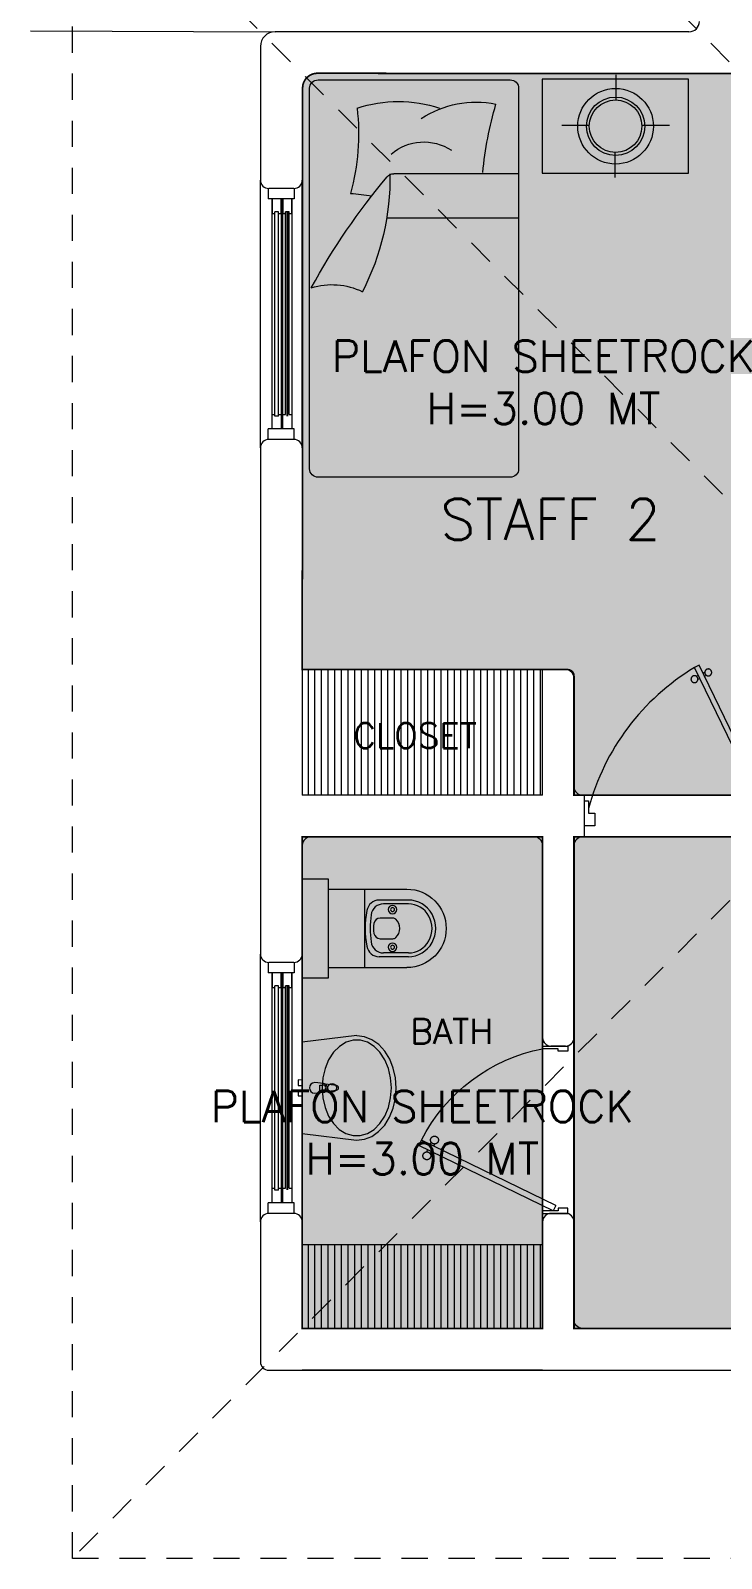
# Model space of a CAD drawing. Header units: metres. Extents: x 8 to 2416, y -346 to 476.
# Drawn here: x 118.27 to 121.57, y -113.93 to -106.62 of the extents above; entities that cross this region are included whole.
import ezdxf

# ---------------------------------------------------------------- set-up
doc = ezdxf.new("R2010")
doc.units = ezdxf.units.M
doc.linetypes.add('0', pattern=[0])
doc.linetypes.add('HIDDEN2', pattern=[0.1875, 0.125, -0.0625])
doc.layers.get('0').update_dxf_attribs({"color": 250, "linetype": '0', "lineweight": 20})
for name, color, linetype, lineweight in [('A-DOOR', 35, 'Continuous', 5), ('A-WALL', 250, 'Continuous', 20), ('baños', 140, 'Continuous', 0), ('closets', 253, 'Continuous', 0), ('MOBILIARIOS', 252, 'Continuous', 0), ('piscina', 131, 'Continuous', 0), ('piso', 253, 'Continuous', 0), ('PLAFON', 253, 'Continuous', 5), ('PLAFON-MADERA', 33, 'Continuous', 5), ('textos', 7, 'Continuous', 0)]:
    doc.layers.add(name, color=color, linetype=linetype, lineweight=lineweight)
doc.layers.add('Techos 1', color=7, linetype='HIDDEN2', lineweight=9, true_color=0x42391a)
doc.styles.get("Standard").update_dxf_attribs({"font": 'arial.ttf', "height": 0.1875})

# ---------------------------------------------------------------- blocks, each defined once
blk = doc.blocks.new('P90')
at = {"layer": 'A-DOOR'}
for p, q in [((-0.0476, -0.8576), (0.6364, -0.5264)), ((-0.0368, -0.88), (0.6473, -0.5489)), ((0.5843, -0.5517), (0.58, -0.5427)), ((0.5992, -0.5445), (0.5949, -0.5355)), ((0.5952, -0.5741), (0.5995, -0.5831)), ((0.6101, -0.5669), (0.6144, -0.5759)), ((0.6473, -0.5489), (0.6364, -0.5264)), ((-0.0368, -0.88), (-0.0476, -0.8576))]:
    blk.add_line(p, q, dxfattribs=at)
for points in [[(-0.06, -0.02), (-0.06, -0.05), (-0.12, -0.05), (-0.12, 0), (0, 0), (0, -0.02)], [(-0.0668, -0.88), (-0.0668, -0.85), (-0.1268, -0.85), (-0.1268, -0.9), (-0.0068, -0.9), (-0.0068, -0.88)]]:
    blk.add_lwpolyline(points, close=True, dxfattribs=at)
blk.add_arc((-0.3259, -1.105), 1.1228, 31.0139, 75.07969, dxfattribs=at)
for points in [[(0.5812, -0.5096), (0.5857, -0.5096), (0.5933, -0.5141), (0.5977, -0.5218), (0.5977, -0.5306), (0.5933, -0.5383), (0.5856, -0.5427), (0.5767, -0.5427), (0.5691, -0.5383), (0.5647, -0.5306), (0.5647, -0.5217), (0.5691, -0.514), (0.5768, -0.5096), (0.5812, -0.5096)], [(0.6133, -0.5758), (0.6177, -0.5758), (0.6254, -0.5803), (0.6298, -0.5879), (0.6298, -0.5968), (0.6253, -0.6045), (0.6176, -0.6089), (0.6088, -0.6089), (0.6011, -0.6044), (0.5967, -0.5967), (0.5967, -0.5879), (0.6011, -0.5802), (0.6088, -0.5758), (0.6133, -0.5758)]]:
    blk.add_open_spline(points, degree=2, dxfattribs=at)
blk = doc.blocks.new('A$C95be60c7')
at = {"layer": 'A-DOOR'}
for p, q in [((0.4752, 0.7426), (0.4497, 0.7302)), ((0.7875, 0.1), (0.4752, 0.7426)), ((0.762, 0.0876), (0.4497, 0.7302)), ((0.4703, 0.6879), (0.4601, 0.6829)), ((0.4785, 0.671), (0.4683, 0.666)), ((0.4958, 0.7003), (0.506, 0.7052)), ((0.504, 0.6833), (0.5143, 0.6883)), ((0.762, 0.0876), (0.7875, 0.1))]:
    blk.add_line(p, q, dxfattribs=at)
for points in [[(0, 0.03), (0.025, 0.03), (0.025, 0.075), (0.0125, 0.075), (0.0125, 0.15), (0, 0.15), (0, 0.03)], [(0.8, 0.03), (0.775, 0.03), (0.775, 0.075), (0.7875, 0.075), (0.7875, 0.15), (0.8, 0.15), (0.8, 0.03)]]:
    blk.add_lwpolyline(points, dxfattribs=at)
blk.add_arc((0.8309, -0.0119), 0.8343, 117.18736, 168.8099, dxfattribs=at)
for points in [[(0.4307, 0.6673), (0.4307, 0.6724), (0.4358, 0.6811), (0.4445, 0.6861), (0.4546, 0.6861), (0.4633, 0.6811), (0.4684, 0.6724), (0.4683, 0.6623), (0.4633, 0.6535), (0.4546, 0.6485), (0.4445, 0.6485), (0.4357, 0.6536), (0.4307, 0.6623), (0.4307, 0.6673)], [(0.506, 0.7039), (0.506, 0.709), (0.511, 0.7177), (0.5198, 0.7227), (0.5298, 0.7227), (0.5386, 0.7177), (0.5436, 0.7089), (0.5436, 0.6989), (0.5386, 0.6901), (0.5298, 0.6851), (0.5197, 0.6851), (0.511, 0.6901), (0.506, 0.6989), (0.506, 0.7039)]]:
    blk.add_open_spline(points, degree=2, dxfattribs=at)
blk = doc.blocks.new('A$Cbbaa2d29')
at = {"layer": 'baños'}
for p, q in [((0.0499, 0.1234), (0.0499, 0.5009)), ((0.1017, 0.5075), (0.1017, 0.3676)), ((0.1199, 0.5075), (0.1199, 0.3887)), ((0.3549, 0.5075), (0.3549, 0.3887)), ((0.373, 0.5075), (0.373, 0.3676)), ((0.4249, 0.1234), (0.4249, 0.5009)), ((0.1881, 0.3727), (0.1881, 0.434)), ((0.2866, 0.434), (0.2866, 0.3727)), ((0.4249, 0.2984), (0.0499, 0.2984))]:
    blk.add_line(p, q, dxfattribs=at)
blk.add_lwpolyline([(0, 0.1234), (0, 0), (0.4747, 0), (0.4747, 0.1234)], close=True, dxfattribs=at)
for centre, radius in [((0.1474, 0.4318), 0.0201), ((0.1474, 0.4318), 0.00947), ((0.3274, 0.4318), 0.0201), ((0.3274, 0.4318), 0.00947)]:
    blk.add_circle(centre, radius, dxfattribs=at)
blk.add_arc((0.2374, 0.5009), 0.1875, 0, 180, dxfattribs=at)
at = {"layer": 'baños', "extrusion": (0, 0, -1)}
for centre, major_axis, ratio, start_param, end_param in [((0.2374, 0.5075), (-0.1356, 0), 0.964958, 0, 3.141593), ((0.2374, 0.5075), (-0.1175, 0), 0.964958, 0, 3.141593), ((0.2084, 0.434), (-0.0203, 0), 0.98668, 0, 0.757183), ((0.2374, 0.407), (0.0601, 0), 0.98668, 3.898776, 5.526002), ((0.2663, 0.434), (0.0203, 0), 0.98668, -0.757183, 0), ((0.1639, 0.3676), (0.0622, 0), 0.964958, 1.761771, 3.141593), ((0.182, 0.3887), (0.0622, 0), 0.964958, 1.721071, 3.141593), ((0.2185, 0.3727), (0.0304, 0), 0.98668, 1.75053, 3.141593), ((0.2562, 0.3727), (0.0304, 0), 0.98668, 0, 1.391062), ((0.2927, 0.3887), (-0.0622, 0), 0.964958, 3.141593, 4.562115), ((0.3108, 0.3676), (0.0622, 0), 0.964958, 0, 1.379822), ((0.2374, 0.7342), (0.4491, 0), 0.964958, 1.379822, 1.761771), ((0.2374, 0.7413), (-0.4317, 0), 0.964958, 4.562115, 4.862663), ((0.2374, 0.4749), (0.1357, 0), 0.98668, 1.391062, 1.75053)]:
    blk.add_ellipse(centre, major_axis=major_axis, ratio=ratio, start_param=start_param, end_param=end_param, dxfattribs=at)
blk = doc.blocks.new('Basin 22')
at = {"layer": 'baños'}
for p, q in [((-218.5, 0), (-250.6, -260.4)), ((218.5, 0), (-218.5, 0)), ((-10.5, 20), (-37.5, 20)), ((-37.5, 20), (-37.5, 0)), ((-37.5, 0), (-10.5, 0)), ((-10.5, 0), (-10.5, 20)), ((37.5, 20), (10.5, 20)), ((10.5, 20), (10.5, 0)), ((10.5, 0), (37.5, 0)), ((37.5, 0), (37.5, 20)), ((250, -260.4), (218.5, 0)), ((-218.4, -0.4), (-218.5, -0.4)), ((-218.4, -0.4), (-218.5, -0.4)), ((-25, -59.4), (-21, -101.4)), ((21, -101.4), (25, -59.4)), ((218.5, -0.4), (218.4, -0.4)), ((218.5, -0.4), (218.4, -0.4)), ((-134.7, -126.2), (-170.3, -149.4)), ((-93.2, -108.9), (-134.7, -126.2)), ((-47.6, -98.2), (-93.2, -108.9)), ((0, -94.6), (-47.6, -98.2)), ((-17.7, -110.9), (-11.1, -163.8)), ((-13.6, -99.2), (-13.6, -84.3)), ((-13.6, -84.3), (13.6, -84.3)), ((47.6, -98.2), (0, -94.6)), ((11.1, -163.8), (17.7, -110.9)), ((13.6, -84.3), (13.6, -99.2)), ((93.2, -108.9), (47.6, -98.2)), ((134.7, -126.2), (93.2, -108.9)), ((170.3, -149.4), (134.7, -126.2)), ((-218, -209.2), (-227.9, -243.1)), ((-198.5, -177.5), (-218, -209.2)), ((-170.3, -149.4), (-198.5, -177.5)), ((198.5, -177.5), (170.3, -149.4)), ((218, -209.2), (198.5, -177.5)), ((227.9, -243.1), (218, -209.2)), ((-250.6, -260.4), (-245.8, -297.4)), ((-227.9, -243.1), (-227.9, -277.8)), ((-227.9, -277.8), (-218, -311.7)), ((218, -311.7), (227.9, -277.8)), ((227.9, -277.8), (227.9, -243.1)), ((244.6, -297.4), (249.4, -260.4)), ((-245.8, -297.4), (-231.6, -333)), ((-231.6, -333), (-208.5, -365.7)), ((-218, -311.7), (-198.5, -343.4)), ((-198.5, -343.4), (-170.3, -371.4)), ((170.3, -371.4), (198.5, -343.4)), ((198.5, -343.4), (218, -311.7)), ((207.3, -365.7), (230.4, -333)), ((230.4, -333), (244.6, -297.4)), ((-208.5, -365.7), (-177.4, -394.5)), ((-177.4, -394.5), (-139.5, -418.1)), ((-170.3, -371.4), (-134.7, -394.6)), ((-139.5, -418.1), (-96.3, -435.6)), ((-134.7, -394.6), (-93.2, -412)), ((-96.3, -435.6), (-49.4, -446.4)), ((-93.2, -412), (-47.6, -422.7)), ((-47.6, -422.7), (0, -426.3)), ((0, -426.3), (47.6, -422.7)), ((47.6, -422.7), (93.2, -412)), ((48.2, -446.4), (95.1, -435.6)), ((93.2, -412), (134.7, -394.6)), ((95.1, -435.6), (138.3, -418.1)), ((134.7, -394.6), (170.3, -371.4)), ((138.3, -418.1), (176.2, -394.5)), ((176.2, -394.5), (207.3, -365.7)), ((-49.4, -446.4), (-0.6, -450)), ((-0.6, -450), (48.2, -446.4))]:
    blk.add_line(p, q, dxfattribs=at)
blk.add_circle((0, -142.6), 21, dxfattribs=at)
for centre, radius, start, end in [((0, -59.4), 25, 0, 180), ((0, -99.5), 21.1, 185.16961, 212.77103), ((0, -99.5), 21.1, 212.77103, 327.22897), ((0, -99.2), 13.6, 180, 0), ((0, -99.5), 21.1, 327.22897, 354.83039), ((0, -162.4), 11.2, 187.13892, 352.86108)]:
    blk.add_arc(centre, radius, start, end, dxfattribs=at)
blk = doc.blocks.new('PL BASE 1N NASAS 09')
at = {"layer": 'closets', "transparency": 33554687}
h = blk.add_hatch(dxfattribs=at)
h.set_pattern_fill('LINE', color=256, scale=0.01, angle=90)
h.set_pattern_definition([(90, (-228.034673, 143.81628), (-0.03175, 2e-18), [])])
h.paths.add_polyline_path([(-122.2315, -51.8997), (-121.0811, -51.8997), (-121.0811, -52.4997), (-122.2315, -52.4997)])
h = blk.add_hatch(dxfattribs=at)
h.set_pattern_fill('LINE', color=256, scale=0.01, angle=90)
h.set_pattern_definition([(90, (-228.034673, 141.06628), (-0.03175, 2e-18), [])])
h.paths.add_polyline_path([(-122.2315, -54.6497), (-121.0811, -54.6497), (-121.0808, -55.0497), (-122.2313, -55.0497)])
at = {"layer": 'A-DOOR'}
for p, q in [((-122.3935, -49.599), (-122.3935, -49.649)), ((-122.2695, -49.599), (-122.2695, -49.649)), ((-122.2695, -49.649), (-122.3935, -49.649)), ((-122.3751, -50.749), (-122.3751, -49.649)), ((-122.3321, -49.649), (-122.3321, -50.749)), ((-122.3245, -50.749), (-122.3245, -49.649)), ((-122.2815, -49.649), (-122.2815, -50.749)), ((-122.3623, -50.6877), (-122.3623, -49.7103)), ((-122.3449, -49.7103), (-122.3623, -49.7103)), ((-122.3449, -50.6877), (-122.3449, -49.7103)), ((-122.3117, -50.679), (-122.3117, -49.7103)), ((-122.2943, -49.7103), (-122.3117, -49.7103)), ((-122.2943, -50.679), (-122.2943, -49.7103)), ((-122.3449, -50.6877), (-122.3623, -50.6877)), ((-122.2695, -50.749), (-122.3935, -50.749)), ((-122.3935, -50.799), (-122.3935, -50.749)), ((-122.2695, -50.799), (-122.2695, -50.749)), ((-122.3935, -53.2997), (-122.3935, -53.3497)), ((-122.2695, -53.2997), (-122.2695, -53.3497)), ((-122.2695, -53.3497), (-122.3935, -53.3497)), ((-122.3751, -54.4497), (-122.3751, -53.3497)), ((-122.3321, -53.3497), (-122.3321, -54.4497)), ((-122.3245, -54.4497), (-122.3245, -53.3497)), ((-122.2815, -53.3497), (-122.2815, -54.4497)), ((-122.3623, -54.3884), (-122.3623, -53.411)), ((-122.3449, -53.411), (-122.3623, -53.411)), ((-122.3449, -54.3884), (-122.3449, -53.411)), ((-122.3117, -54.3797), (-122.3117, -53.411)), ((-122.2943, -53.411), (-122.3117, -53.411)), ((-122.2943, -54.3797), (-122.2943, -53.411)), ((-122.3449, -54.3884), (-122.3623, -54.3884)), ((-122.2695, -54.4497), (-122.3935, -54.4497)), ((-122.3935, -54.4997), (-122.3935, -54.4497)), ((-122.2695, -54.4997), (-122.2695, -54.4497))]:
    blk.add_line(p, q, dxfattribs=at)
for points in [[(-122.3449, -49.719), (-122.3321, -49.719), (-122.3321, -49.649), (-122.3751, -49.649), (-122.3751, -49.719), (-122.3623, -49.719)], [(-122.2943, -49.719), (-122.2815, -49.719), (-122.2815, -49.649), (-122.3245, -49.649), (-122.3245, -49.719), (-122.3117, -49.719)], [(-122.3449, -50.679), (-122.3321, -50.679), (-122.3321, -50.749), (-122.3751, -50.749), (-122.3751, -50.679), (-122.3623, -50.679)], [(-122.2943, -50.679), (-122.2815, -50.679), (-122.2815, -50.749), (-122.3245, -50.749), (-122.3245, -50.679), (-122.3117, -50.679)], [(-122.3449, -53.4197), (-122.3321, -53.4197), (-122.3321, -53.3497), (-122.3751, -53.3497), (-122.3751, -53.4197), (-122.3623, -53.4197)], [(-122.2943, -53.4197), (-122.2815, -53.4197), (-122.2815, -53.3497), (-122.3245, -53.3497), (-122.3245, -53.4197), (-122.3117, -53.4197)], [(-122.3449, -54.3797), (-122.3321, -54.3797), (-122.3321, -54.4497), (-122.3751, -54.4497), (-122.3751, -54.3797), (-122.3623, -54.3797)], [(-122.2943, -54.3797), (-122.2815, -54.3797), (-122.2815, -54.4497), (-122.3245, -54.4497), (-122.3245, -54.3797), (-122.3117, -54.3797)]]:
    blk.add_lwpolyline(points, dxfattribs=at)
at = {"layer": 'A-WALL'}
for p, q in [((-120.3811, -48.8497), (-122.3611, -48.8497)), ((-122.4311, -48.9197), (-122.4311, -49.559)), ((-120.0011, -49.0497), (-122.1611, -49.0497)), ((-122.2311, -49.1197), (-122.2311, -49.559)), ((-122.4311, -50.839), (-122.4311, -49.559)), ((-122.2711, -49.599), (-122.3911, -49.599)), ((-122.2311, -50.839), (-122.2311, -49.559)), ((-122.4311, -50.839), (-122.4311, -53.2597)), ((-122.2711, -50.799), (-122.3911, -50.799)), ((-122.2311, -50.839), (-122.2311, -52.4997)), ((-121.0811, -52.4997), (-121.0811, -51.8997)), ((-121.0811, -51.8997), (-120.9711, -51.8997)), ((-120.9311, -52.4597), (-120.9311, -51.9397)), ((-121.0811, -52.4997), (-122.2311, -52.4997)), ((-120.881, -52.4997), (-120.8911, -52.4997)), ((-120.881, -52.6997), (-120.881, -52.4997)), ((-122.2311, -52.7397), (-122.2311, -53.2597)), ((-121.1211, -52.6997), (-122.1911, -52.6997)), ((-121.0811, -53.6597), (-121.0811, -52.7397)), ((-120.9311, -53.6597), (-120.9311, -52.7397)), ((-120.881, -52.6997), (-120.8911, -52.6997)), ((-122.4311, -54.5397), (-122.4311, -53.2597)), ((-122.2311, -54.5397), (-122.2311, -53.2597)), ((-122.2711, -53.2997), (-122.3911, -53.2997)), ((-120.9711, -53.6997), (-121.0411, -53.6997)), ((-122.2711, -54.4997), (-122.3911, -54.4997))]:
    blk.add_line(p, q, dxfattribs=at)
blk.add_lwpolyline([(-122.4311, -54.5397), (-122.4311, -55.2097, 0.414213), (-122.3911, -55.2497), (-119.8711, -55.2497, 0.414213), (-119.8311, -55.2097), (-119.8311, -55.0897, 0.414214), (-119.8711, -55.0497), (-120.8911, -55.0497, -0.414214), (-120.9311, -55.0097), (-120.9311, -54.5397, 0.414214), (-120.9711, -54.4997), (-121.0411, -54.4997, 0.414214), (-121.0811, -54.5397), (-121.0811, -55.0497), (-122.2311, -55.0497), (-122.2311, -54.5397)], format="xyb", dxfattribs=at)
blk.add_lwpolyline([(-121.0825, -55.2497), (-122.2311, -55.2497)], dxfattribs=at)
for centre, radius, start, end in [((-120.3811, -48.7997), 0.05, 270, 360), ((-122.3611, -48.9197), 0.07, 90, 180), ((-122.1611, -49.1197), 0.07, 90, 180), ((-122.3911, -49.559), 0.04, 180, 270), ((-122.2711, -49.559), 0.04, 270, 360), ((-122.3911, -50.839), 0.04, 90, 180), ((-122.2711, -50.839), 0.04, 0, 90), ((-120.9711, -51.9397), 0.04, 0, 90), ((-120.8911, -52.4597), 0.04, 180, 270), ((-122.1911, -52.7397), 0.04, 90, 180), ((-121.1211, -52.7397), 0.04, 0, 90), ((-120.8911, -52.7397), 0.04, 90, 180), ((-122.3911, -53.2597), 0.04, 180, 270), ((-122.2711, -53.2597), 0.04, 270, 360), ((-121.0411, -53.6597), 0.04, 180, 270), ((-120.9711, -53.6597), 0.04, 270, 0), ((-122.3911, -54.5397), 0.04, 90, 180), ((-122.2711, -54.5397), 0.04, 0, 90)]:
    blk.add_arc(centre, radius, start, end, dxfattribs=at)
at = {"layer": 'closets', "transparency": 33554687}
for p, q in [((-121.0811, -51.8997), (-122.2311, -51.8997)), ((-121.0811, -54.6497), (-122.2311, -54.6497))]:
    blk.add_line(p, q, dxfattribs=at)
at = {"layer": 'piscina', "const_width": 0.01}
for points in [[(-122.303, -49.7103), (-122.303, -50.6877)], [(-122.303, -53.411), (-122.303, -54.3884)]]:
    blk.add_lwpolyline(points, dxfattribs=at)
at = {"layer": 'piso'}
blk.add_line((-123.5311, -48.8454), (-122.3611, -48.8497), dxfattribs=at)
at = {"layer": 'Techos 1'}
for p, q in [((-123.3311, -56.1498), (-123.3311, -47.9498)), ((-123.3311, -47.9498), (-119.2311, -52.0497)), ((-121.2311, -47.9498), (-118.0811, -51.0997)), ((-119.2311, -52.0497), (-123.3311, -56.1498)), ((-113.5311, -56.1497), (-123.3311, -56.1498))]:
    blk.add_line(p, q, dxfattribs=at)
at = {"layer": 'A-DOOR', "rotation": 90.00000000000001}
blk.add_blockref('P90', (-120.881, -52.5264), dxfattribs=at)
at = {"layer": 'A-DOOR', "xscale": -1, "rotation": 90}
blk.add_blockref('A$C95be60c7', (-120.9311, -53.6997), dxfattribs=at)
at = {"layer": 'baños', "xscale": -1, "rotation": 270}
blk.add_blockref('A$Cbbaa2d29', (-122.2311, -53.3745), dxfattribs=at)
at = {"layer": 'baños', "xscale": 0.001000000000057999, "yscale": 0.001000000000057999, "rotation": 89.94782240616065}
blk.add_blockref('Basin 22', (-122.2311, -53.8995), dxfattribs=at)
at = {"layer": 'textos'}
for s, insert, char_height, width, attachment_point in [('{\\Fromans|c0; STAFF 2}', (-121.7039, -51.2785), 0.195, 3.386779, 7), ('\\pxqc;{\\Fromans|c0;\\H0.8x;CLOSET\\H1.25x; }', (-119.9886, -52.2753), 0.15, 3.404877, 9), ('\\pxqc;{\\Fromans|c0;\\H0.8x;BATH}', (-119.8142, -53.6888), 0.15, 3.404877, 9)]:
    blk.add_mtext(s, dxfattribs=dict(at, insert=insert, char_height=char_height, width=width, attachment_point=attachment_point))
blk = doc.blocks.new('SBED BL22')
at = {"layer": 'MOBILIARIOS'}
for p, q in [((0.0024, -0.4088), (0.5977, -0.4088)), ((0.0024, -0.622), (0.6287, -0.622))]:
    blk.add_line(p, q, dxfattribs=at)
blk.add_lwpolyline([(1, -1.82), (1, 0, 0.414214), (0.96, 0.04), (0.04, 0.04, 0.414214), (0, 0), (0, -1.82, 0.414214), (0.04, -1.86), (0.96, -1.86, 0.414214)], format="xyb", close=True, dxfattribs=at)
for centre, radius, start, end in [((0.206, -0.5325), 0.4662, 56.11499, 102.01884), ((0.5755, -0.6929), 0.6292, 71.72793, 108.27207), ((-1.5957, -0.5731), 1.7755, 5.51124, 16.23934), ((1.8554, -0.2171), 1.0894, 173.5834, 195.20556), ((0.4533, -0.4985), 0.2414, 49.53815, 122.99188), ((0.5977, -0.4488), 0.04, 40.11704, 90), ((1.7867, -0.4334), 1.1707, 178.79663, 207.44699), ((-1.8433, -2.5056), 3.232, 28.68535, 40.11704), ((1.0264, -3.0153), 2.5222, 95.0578, 97.38857), ((0.8936, -1.272), 0.3327, 72.79903, 116.00684)]:
    blk.add_arc(centre, radius, start, end, dxfattribs=at)
blk = doc.blocks.new('PL MUEBLES 1N NASAS 09')
at = {"layer": 'MOBILIARIOS'}
for p, q in [((41.5325, 39.0276), (41.5325, 39.1476)), ((41.4039, 38.9059), (41.2721, 38.9059)), ((41.7868, 38.9057), (41.655, 38.9057)), ((41.5282, 38.6565), (41.5282, 38.7765))]:
    blk.add_line(p, q, dxfattribs=at)
blk.add_lwpolyline([(41.1783, 39.1271), (41.1783, 38.6771), (41.8783, 38.6769), (41.8783, 39.1269)], close=True, dxfattribs=at)
for radius in [0.1809, 0.1394, 0.1256]:
    blk.add_circle((41.5294, 38.9021), radius, dxfattribs=at)
at = {"layer": 'baños'}
blk.add_blockref('PL BASE 1N NASAS 09', (162.2615, 88.2033), dxfattribs=at)
at = {"layer": 'MOBILIARIOS', "xscale": -1, "rotation": 359.9974981127077}
blk.add_blockref('SBED BL22', (41.0657, 39.0838), dxfattribs=at)

msp = doc.modelspace()

# ---------------------------------------------------------------- hatches: boundary and pattern name
at = {"layer": 'PLAFON', "transparency": 33554477}
h = msp.add_hatch(color=256, dxfattribs=at)
h.dxf.hatch_style = 1
edge = h.paths.add_edge_path()
edge.add_line((119.56706, -109.68004), (120.83706, -109.68004))
edge.add_arc((120.83706, -109.71004), 0.03, 0, 90, ccw=False)
edge.add_line((120.86706, -109.71004), (120.86706, -110.28004))
edge.add_line((120.86706, -110.28004), (121.86706, -110.28004))
edge.add_line((121.86706, -110.28004), (121.86706, -106.8984))
edge.add_arc((121.79705, -106.90008), 0.07003, 1.370722, 89.802612)
edge.add_line((121.79729, -106.83004), (119.63876, -106.8284))
edge.add_arc((119.63876, -106.8984), 0.07, 90, 180)
edge.add_line((119.56876, -106.8984), (119.56706, -109.68004))
h = msp.add_hatch(color=256, dxfattribs=at)
h.dxf.hatch_style = 1
h.paths.add_polyline_path([(119.63706, -110.48004), (119.56706, -110.48004), (119.56712, -112.83004), (120.71706, -112.83004), (120.71706, -112.76004), (120.71706, -110.55004), (120.71706, -110.48004)])
h = msp.add_hatch(color=256, dxfattribs=at)
h.dxf.hatch_style = 1
h.paths.add_polyline_path([(120.86706, -110.48004), (127.16714, -110.47847), (127.16714, -112.82926), (120.86706, -112.83083)])

# ---------------------------------------------------------------- linework, layer by layer
at = {"layer": 'PLAFON-MADERA', "const_width": 0.008}
msp.add_lwpolyline([(120.86706, -109.71004), (120.86706, -110.28004), (121.86706, -110.28004), (121.86706, -106.8984, 0.40622), (121.79729, -106.83004), (119.63876, -106.8284, 0.4142136), (119.56876, -106.8984), (119.56706, -109.68004), (120.83706, -109.68004, -0.4142136), (120.86706, -109.71004)], format="xyb", dxfattribs=at)
for points in [[(119.63706, -110.48004), (119.56706, -110.48004), (119.56712, -112.83004), (120.71706, -112.83004), (120.71706, -112.76004), (120.71706, -110.55004), (120.71706, -110.48004), (119.63706, -110.48004)], [(120.86706, -110.48004), (127.16714, -110.47847), (127.16714, -112.82926), (120.86706, -112.83083), (120.86706, -110.48004)]]:
    msp.add_lwpolyline(points, dxfattribs=at)

# ---------------------------------------------------------------- block references
msp.add_blockref('PL MUEBLES 1N NASAS 09', (79.53659, -145.98362))

# ---------------------------------------------------------------- texts
at = {"layer": 'textos', "color": 5, "char_height": 0.15, "width": 2.7325028, "attachment_point": 9}
for insert in [(122.08729, -108.50609), (121.50748, -112.09356)]:
    msp.add_mtext('\\pxqc;{\\Fromans|c0;PLAFON SHEETROCK\\PH=3.00 MT}', dxfattribs=dict(at, insert=insert))

doc.saveas('drawing.dxf')
